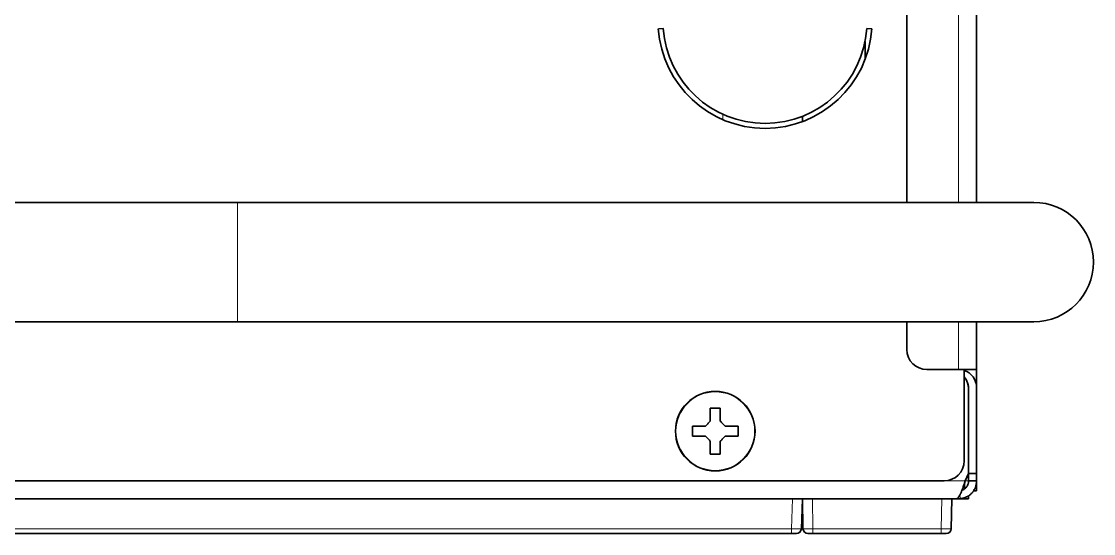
# Model space of a CAD drawing. Header units: inches. Extents: x -1096 to 3103, y -191 to 3207.
# Drawn here: x -650.2 to -542.5, y 1116.8 to 1168.3 of the extents above; entities that cross this region are included whole.
import ezdxf

# ---------------------------------------------------------------- set-up
doc = ezdxf.new("R2010")
doc.units = ezdxf.units.IN

msp = doc.modelspace()

# ---------------------------------------------------------------- linework, layer by layer
at = {"lineweight": 35}
for p, q in [((-554.26, 1211.34), (-554.26, 1150.14)), ((-561.26, 1203.51), (-561.26, 1150.14)), ((-585.73, 1167.63), (-586.23, 1167.59)), ((-564.78, 1167.59), (-565.28, 1167.63)), ((-565.46, 1164.52), (-565.46, 1166.33)), ((-571.74, 1158.81), (-571.75, 1158.27)), ((-628.51, 1150.14), (-698.51, 1150.14)), ((-548.51, 1150.14), (-628.51, 1150.14)), ((-698.51, 1138.14), (-628.51, 1138.14)), ((-628.51, 1138.14), (-548.51, 1138.14)), ((-561.26, 1138.14), (-561.26, 1135.34)), ((-554.26, 1138.14), (-554.26, 1133.34)), ((-559.26, 1133.34), (-556.06, 1133.34)), ((-556.06, 1133.34), (-554.26, 1133.34)), ((-555.51, 1124.14), (-555.51, 1133.34)), ((-555.46, 1133.34), (-555.46, 1133.34)), ((-555.46, 1133.34), (-554.26, 1133.34)), ((-555.46, 1133.24), (-555.46, 1133.34)), ((-554.26, 1133.34), (-554.26, 1133.34)), ((-554.26, 1131.54), (-554.26, 1133.34)), ((-555.06, 1122.87), (-555.06, 1131.54)), ((-555.06, 1122.87), (-555.06, 1131.34)), ((-554.26, 1122.87), (-554.26, 1131.54)), ((-582.81, 1127.14), (-582.81, 1127.64)), ((-582.81, 1126.64), (-582.81, 1127.14)), ((-578.21, 1127.64), (-578.21, 1127.14)), ((-578.21, 1127.14), (-578.21, 1126.64)), ((-555.4, 1122.14), (-555.06, 1122.87)), ((-555.06, 1122.87), (-555.06, 1122.14)), ((-555.06, 1122.87), (-554.26, 1122.87)), ((-554.26, 1122.87), (-554.26, 1122.14)), ((-670.96, 1122.14), (-557.51, 1122.14)), ((-555.46, 1121.35), (-555.46, 1121.96)), ((-554.26, 1122.14), (-554.26, 1121.14)), ((-556.31, 1120.34), (-1087.21, 1120.34)), ((-571.76, 1120.34), (-571.86, 1117.32)), ((-571.7, 1117.33), (-571.76, 1120.34)), ((-556.76, 1120.34), (-556.81, 1117.33)), ((-556.31, 1120.34), (-556.28, 1120.35)), ((-556.31, 1120.34), (-556.06, 1120.34)), ((-555.06, 1120.34), (-556.06, 1120.34)), ((-555.06, 1120.67), (-555.06, 1120.34)), ((-554.26, 1121.14), (-554.59, 1121.14)), ((-572.86, 1116.84), (-1070.65, 1116.84)), ((-572.36, 1116.84), (-572.86, 1116.84)), ((-570.7, 1116.84), (-571.2, 1116.84)), ((-557.81, 1116.84), (-570.7, 1116.84)), ((-557.31, 1116.84), (-557.81, 1116.84))]:
    msp.add_line(p, q, dxfattribs=at)
at = {"lineweight": 13}
for p, q in [((-556.06, 1209.54), (-556.06, 1150.14)), ((-579.75, 1158.46), (-579.74, 1159.01)), ((-628.51, 1138.14), (-628.51, 1150.14)), ((-556.06, 1138.14), (-556.06, 1133.34)), ((-557.51, 1122.14), (-555.4, 1122.14)), ((-555.4, 1122.14), (-555.06, 1122.14)), ((-572.86, 1117.32), (-572.75, 1120.34)), ((-570.76, 1120.34), (-570.7, 1117.33)), ((-557.81, 1117.33), (-557.76, 1120.34)), ((-556.06, 1120.54), (-556.06, 1120.34)), ((-1070.65, 1117.32), (-572.86, 1117.32)), ((-572.86, 1117.32), (-572.86, 1116.84)), ((-570.7, 1116.84), (-570.7, 1117.33)), ((-570.7, 1117.33), (-557.81, 1117.33)), ((-557.81, 1117.33), (-557.81, 1116.84))]:
    msp.add_line(p, q, dxfattribs=at)
at = {"lineweight": 35}
msp.add_circle((-580.51, 1127.14), 4, dxfattribs=at)
at = {"lineweight": 13}
msp.add_circle((-580.51, 1127.14), 3.95, dxfattribs=at)
at = {"lineweight": 35}
for centre, radius, start, end in [((-575.51, 1168.34), 10.75, 184.0006, 355.9994), ((-575.51, 1168.34), 10.25, 184.0006, 355.9994), ((-548.51, 1144.14), 6, 270, 90), ((-559.26, 1135.34), 2, 180, 270), ((-556.06, 1131.54), 1.8, 0, 72.2081), ((-557.06, 1131.34), 2, 0, 39.105), ((-556.06, 1131.54), 1, 0, 28.1194), ((-557.51, 1124.14), 2, 270, 0), ((-572.36, 1117.34), 0.5, 270, 358), ((-571.2, 1117.34), 0.5, 181, 270), ((-557.31, 1117.34), 0.5, 270, 359)]:
    msp.add_arc(centre, radius, start, end, dxfattribs=at)
at = {"lineweight": 13}
for centre, major_axis, ratio, start_param, end_param in [((-572.86, 1117.34), (-1, 0.02), 0.017434, 1.57171, 3.141288), ((-570.7, 1117.34), (1, 0.01), 0.008724, 3.141669, 4.712161), ((-557.81, 1117.34), (-1, 0.01), 0.008724, 1.571025, 3.141517)]:
    msp.add_ellipse(centre, major_axis=major_axis, ratio=ratio, start_param=start_param, end_param=end_param, dxfattribs=at)
at = {"lineweight": 35}
for points, degree in [([(-581.01, 1128.14), (-581.01, 1128.19), (-581.01, 1128.3), (-581.01, 1128.46), (-581.01, 1128.62), (-581.01, 1128.78), (-581.01, 1128.93), (-581.01, 1129.09), (-581.01, 1129.25), (-581.01, 1129.38), (-581.01, 1129.44)], 3), ([(-581.01, 1129.44), (-580.84, 1129.44), (-580.51, 1129.44), (-580.17, 1129.44), (-580.01, 1129.44)], 3), ([(-581.51, 1127.64), (-581.48, 1127.66), (-581.43, 1127.71), (-581.36, 1127.78), (-581.29, 1127.85), (-581.22, 1127.93), (-581.15, 1128), (-581.08, 1128.07), (-581.03, 1128.12), (-581.01, 1128.14)], 3), ([(-580.01, 1128.14), (-579.98, 1128.11), (-579.93, 1128.06), (-579.85, 1127.99), (-579.78, 1127.92), (-579.71, 1127.85), (-579.64, 1127.78), (-579.57, 1127.71), (-579.53, 1127.66), (-579.51, 1127.64)], 3), ([(-579.51, 1127.64), (-579.45, 1127.64), (-579.34, 1127.64), (-579.18, 1127.64), (-579.02, 1127.64), (-578.87, 1127.64), (-578.72, 1127.64), (-578.56, 1127.64), (-578.39, 1127.64), (-578.27, 1127.64), (-578.21, 1127.64)], 3), ([(-581.51, 1126.64), (-581.56, 1126.64), (-581.67, 1126.64), (-581.83, 1126.64), (-581.99, 1126.64), (-582.14, 1126.64), (-582.3, 1126.64), (-582.45, 1126.64), (-582.62, 1126.64), (-582.74, 1126.64), (-582.81, 1126.64)], 3), ([(-581.01, 1126.14), (-581.03, 1126.17), (-581.08, 1126.22), (-581.16, 1126.29), (-581.23, 1126.36), (-581.3, 1126.43), (-581.37, 1126.5), (-581.44, 1126.57), (-581.48, 1126.62), (-581.51, 1126.64)], 3), ([(-579.51, 1126.64), (-579.53, 1126.62), (-579.58, 1126.57), (-579.65, 1126.5), (-579.72, 1126.43), (-579.79, 1126.36), (-579.86, 1126.28), (-579.93, 1126.21), (-579.98, 1126.16), (-580.01, 1126.14)], 3), ([(-580.01, 1126.14), (-580.01, 1126.09), (-580.01, 1125.98), (-580.01, 1125.82), (-580.01, 1125.66), (-580.01, 1125.5), (-580.01, 1125.35), (-580.01, 1125.19), (-580.01, 1125.03), (-580.01, 1124.9), (-580.01, 1124.84)], 3), ([(-580.01, 1124.84), (-580.17, 1124.84), (-580.51, 1124.84), (-580.84, 1124.84), (-581.01, 1124.84)], 3), ([(-554.26, 1122.14), (-555.06, 1122.14)], 1)]:
    msp.add_open_spline(points, degree=degree, dxfattribs=at)
for points, knots in [([(-580.01, 1129.44), (-580.01, 1129.24), (-580.01, 1129.03), (-580.01, 1128.7), (-580.01, 1128.59), (-580.01, 1128.37), (-580.01, 1128.26), (-580.01, 1128.14)], [0, 0, 0, 0, 0.5, 0.5, 0.75, 0.75, 1, 1, 1, 1]), ([(-582.81, 1127.64), (-582.6, 1127.64), (-582.39, 1127.64), (-582.07, 1127.64), (-581.96, 1127.64), (-581.73, 1127.64), (-581.62, 1127.64), (-581.51, 1127.64)], [0, 0, 0, 0, 0.5, 0.5, 0.75, 0.75, 1, 1, 1, 1]), ([(-581.01, 1124.84), (-581.01, 1125.04), (-581.01, 1125.25), (-581.01, 1125.58), (-581.01, 1125.69), (-581.01, 1125.91), (-581.01, 1126.03), (-581.01, 1126.14)], [0, 0, 0, 0, 0.5, 0.5, 0.75, 0.75, 1, 1, 1, 1]), ([(-578.21, 1126.64), (-578.41, 1126.64), (-578.62, 1126.64), (-578.94, 1126.64), (-579.05, 1126.64), (-579.28, 1126.64), (-579.39, 1126.64), (-579.51, 1126.64)], [0, 0, 0, 0, 0.5, 0.5, 0.75, 0.75, 1, 1, 1, 1]), ([(-556.28, 1120.35), (-556.24, 1120.36), (-556.21, 1120.38), (-556.15, 1120.42), (-556.13, 1120.44), (-556.11, 1120.47), (-556.1, 1120.48), (-556.08, 1120.5), (-556.07, 1120.51), (-556.02, 1120.57), (-555.99, 1120.63), (-555.93, 1120.73), (-555.91, 1120.77), (-555.89, 1120.82), (-555.88, 1120.84), (-555.86, 1120.88), (-555.85, 1120.9), (-555.8, 1121), (-555.77, 1121.09), (-555.71, 1121.23), (-555.69, 1121.28), (-555.66, 1121.36), (-555.66, 1121.38), (-555.64, 1121.43), (-555.63, 1121.46), (-555.58, 1121.59), (-555.54, 1121.7), (-555.49, 1121.86), (-555.47, 1121.92), (-555.44, 1122), (-555.43, 1122.03), (-555.42, 1122.08), (-555.41, 1122.11), (-555.4, 1122.14)], [0, 0, 0, 0, 0.125, 0.125, 0.1875, 0.1875, 0.21875, 0.21875, 0.25, 0.25, 0.375, 0.375, 0.4375, 0.4375, 0.46875, 0.46875, 0.5, 0.5, 0.625, 0.625, 0.6875, 0.6875, 0.71875, 0.71875, 0.75, 0.75, 0.875, 0.875, 0.9375, 0.9375, 0.96875, 0.96875, 1, 1, 1, 1]), ([(-554.26, 1122.14), (-554.26, 1122.03), (-554.27, 1121.92), (-554.3, 1121.75), (-554.31, 1121.7), (-554.33, 1121.62), (-554.34, 1121.59), (-554.36, 1121.54), (-554.37, 1121.51), (-554.42, 1121.38), (-554.47, 1121.28), (-554.56, 1121.14), (-554.59, 1121.1), (-554.64, 1121.03), (-554.66, 1121.01), (-554.69, 1120.96), (-554.71, 1120.94), (-554.81, 1120.84), (-554.89, 1120.76), (-555.02, 1120.67), (-555.07, 1120.63), (-555.14, 1120.59), (-555.17, 1120.58), (-555.21, 1120.55), (-555.24, 1120.54), (-555.36, 1120.47), (-555.47, 1120.44), (-555.63, 1120.39), (-555.68, 1120.38), (-555.77, 1120.36), (-555.79, 1120.36), (-555.85, 1120.35), (-555.88, 1120.35), (-555.91, 1120.35)], [0, 0, 0, 0, 0.125, 0.125, 0.1875, 0.1875, 0.21875, 0.21875, 0.25, 0.25, 0.375, 0.375, 0.4375, 0.4375, 0.46875, 0.46875, 0.5, 0.5, 0.625, 0.625, 0.6875, 0.6875, 0.71875, 0.71875, 0.75, 0.75, 0.875, 0.875, 0.9375, 0.9375, 0.96875, 0.96875, 1, 1, 1, 1]), ([(-555.06, 1122.14), (-555.06, 1122.08), (-555.06, 1122.02), (-555.08, 1121.93), (-555.09, 1121.9), (-555.1, 1121.85), (-555.1, 1121.84), (-555.11, 1121.81), (-555.12, 1121.79), (-555.15, 1121.72), (-555.17, 1121.66), (-555.24, 1121.56), (-555.28, 1121.51), (-555.36, 1121.42), (-555.41, 1121.38), (-555.51, 1121.3), (-555.56, 1121.27), (-555.63, 1121.24), (-555.64, 1121.23), (-555.67, 1121.22), (-555.69, 1121.21), (-555.72, 1121.2), (-555.72, 1121.2)], [0, 0, 0, 0, 0.151089, 0.151089, 0.226633, 0.226633, 0.264405, 0.264405, 0.302178, 0.302178, 0.453266, 0.453266, 0.604355, 0.604355, 0.755444, 0.755444, 0.906533, 0.906533, 0.944305, 0.944305, 0.982077, 1, 1, 1, 1]), ([(-555.91, 1120.35), (-555.93, 1120.34), (-555.96, 1120.34), (-556, 1120.34), (-556.03, 1120.34), (-556.06, 1120.34)], [0, 0, 0, 0, 0.5, 0.5, 1, 1, 1, 1])]:
    msp.add_open_spline(points, degree=3, knots=knots, dxfattribs=at)
at = {"lineweight": 13}
msp.add_open_spline([(-555.94, 1120.74), (-555.91, 1120.35)], degree=1, dxfattribs=at)

doc.saveas('drawing.dxf')
